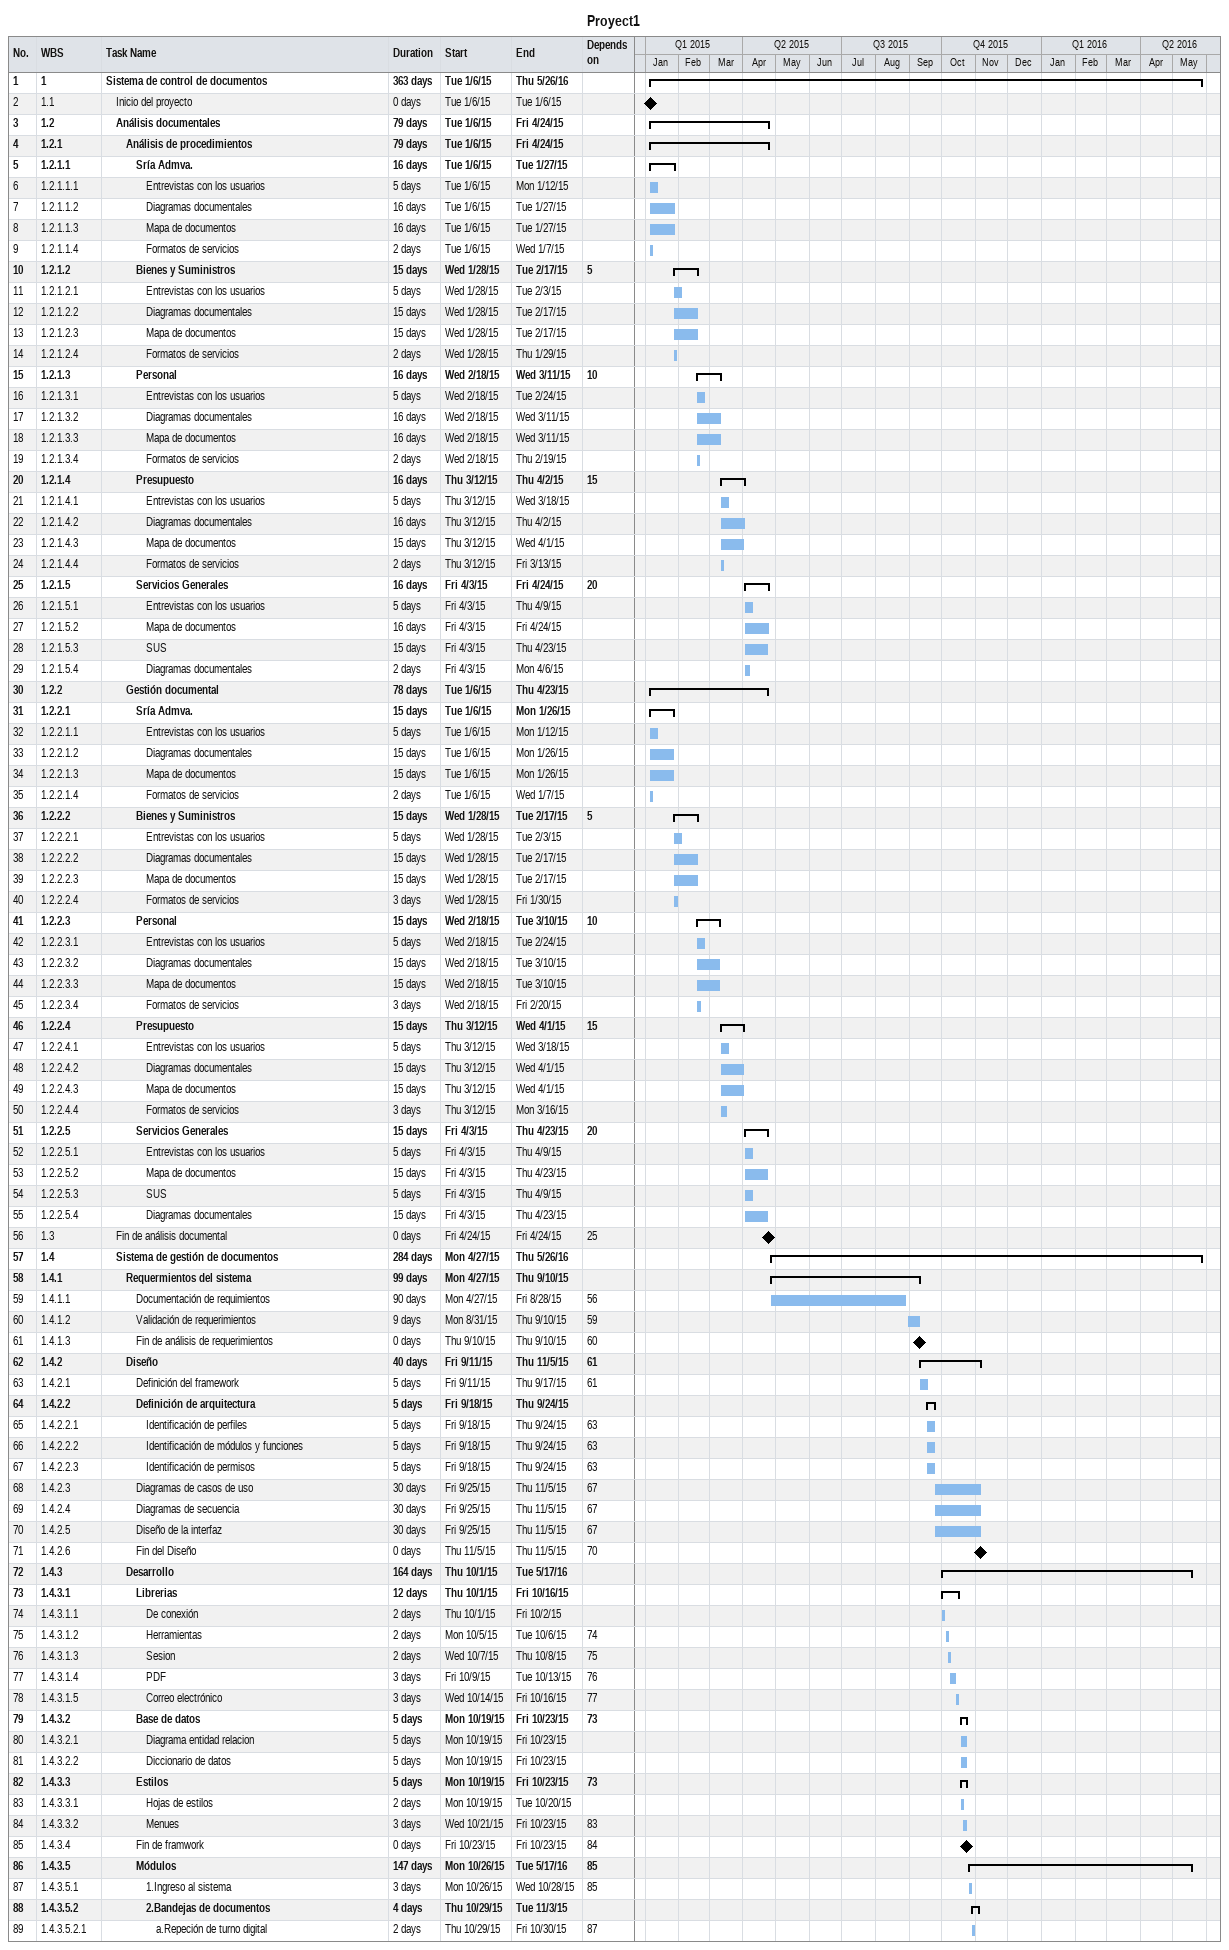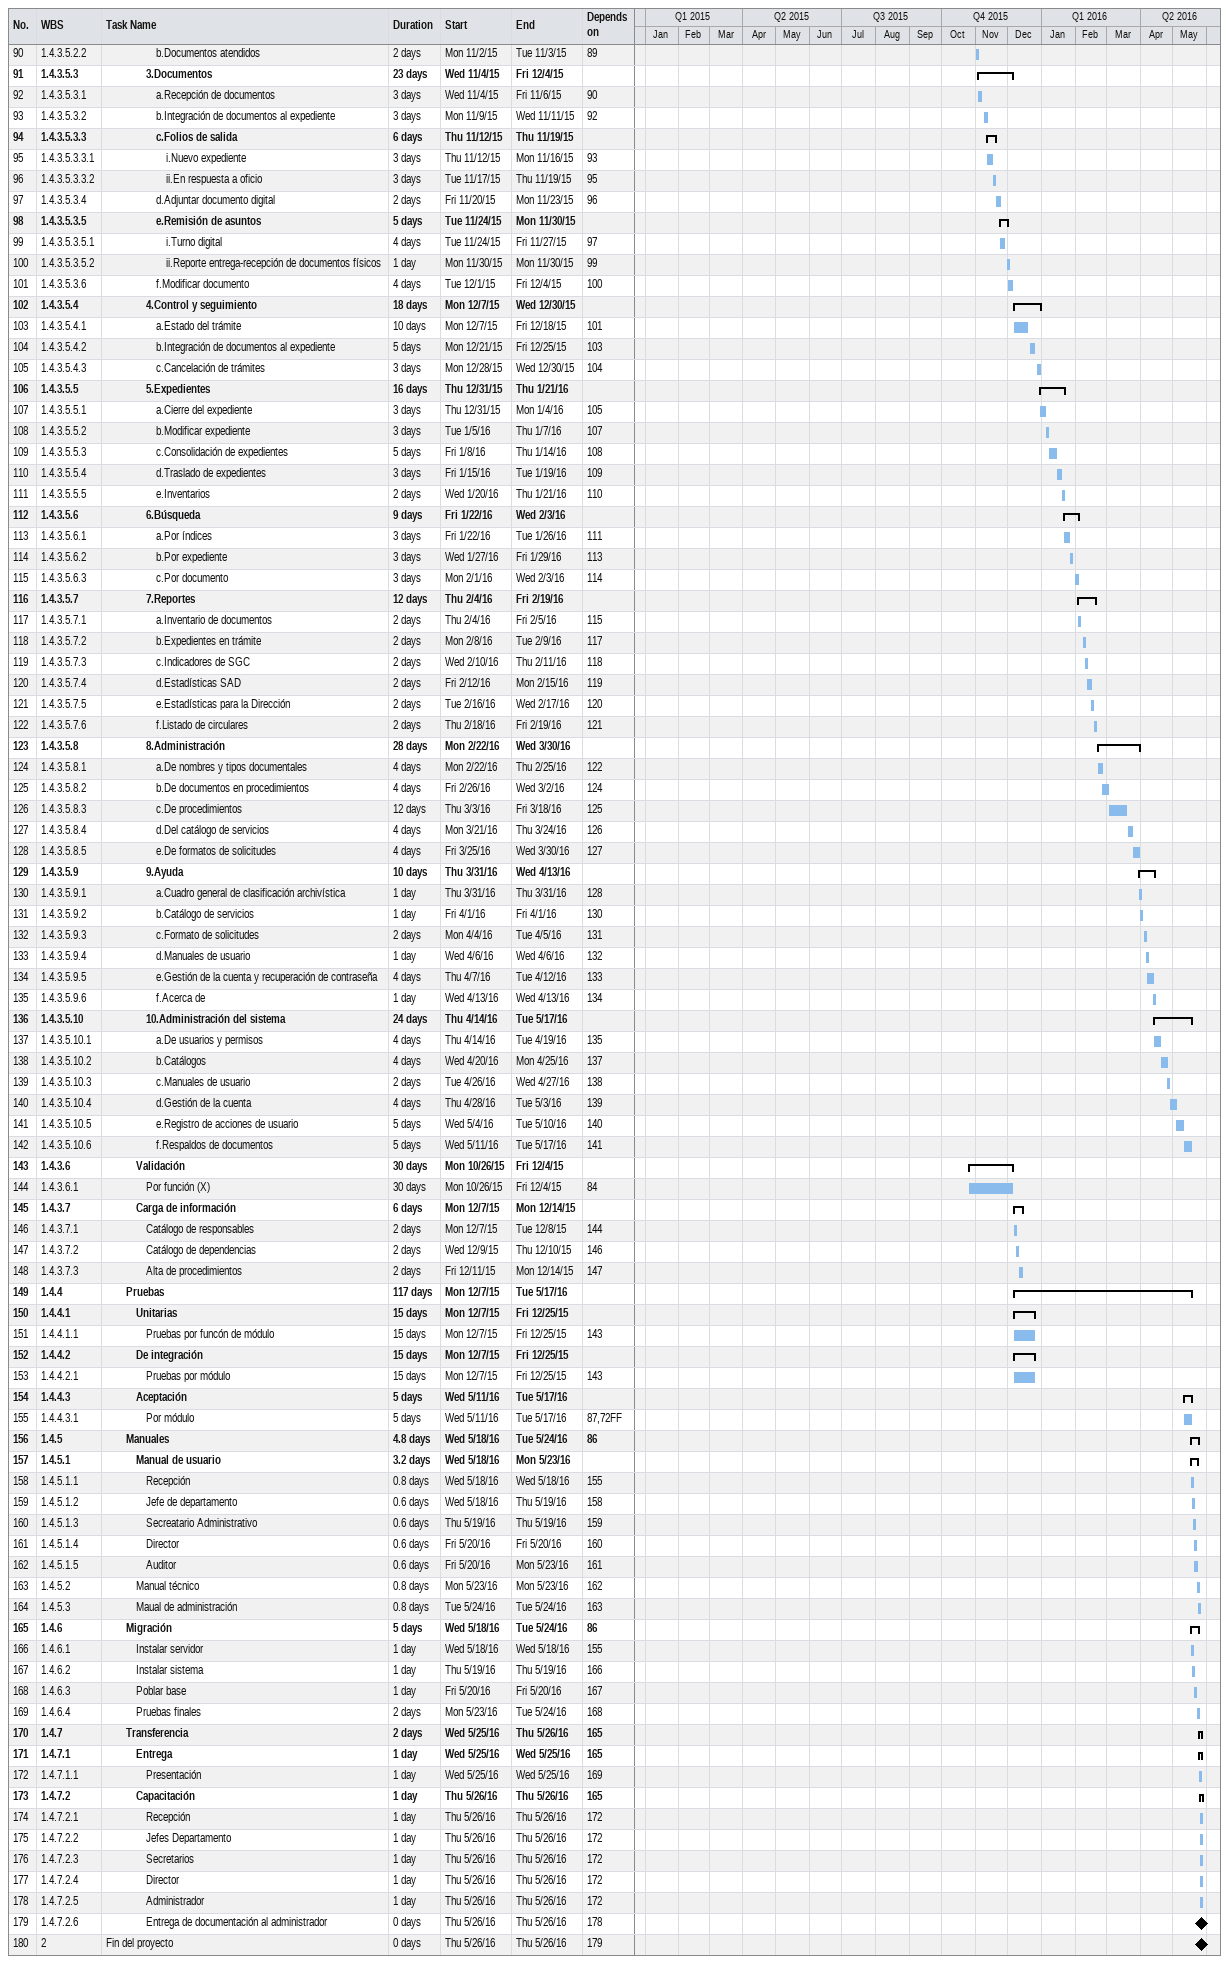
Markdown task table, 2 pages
Proyect1

| ID | WBS | Task | Duration | Start | Finish | Predecessors |
|---|---|---|---|---|---|---|
| 1 | 1 | **Sistema de control de documentos** | 363d | 2015-01-06 | 2016-05-26 |  |
| 2 | 1.1 | Inicio del proyecto | 0d | 2015-01-06 | 2015-01-06 |  |
| 3 | 1.2 | **Análisis documentales** | 79d | 2015-01-06 | 2015-04-24 |  |
| 4 | 1.2.1 | **Análisis de procedimientos** | 79d | 2015-01-06 | 2015-04-24 |  |
| 5 | 1.2.1.1 | **Sría Admva.** | 16d | 2015-01-06 | 2015-01-27 |  |
| 6 | 1.2.1.1.1 | Entrevistas con los usuarios | 5d | 2015-01-06 | 2015-01-12 |  |
| 7 | 1.2.1.1.2 | Diagramas documentales | 16d | 2015-01-06 | 2015-01-27 |  |
| 8 | 1.2.1.1.3 | Mapa de documentos | 16d | 2015-01-06 | 2015-01-27 |  |
| 9 | 1.2.1.1.4 | Formatos de servicios | 2d | 2015-01-06 | 2015-01-07 |  |
| 10 | 1.2.1.2 | **Bienes y Suministros** | 15d | 2015-01-28 | 2015-02-17 | 5 |
| 11 | 1.2.1.2.1 | Entrevistas con los usuarios | 5d | 2015-01-28 | 2015-02-03 |  |
| 12 | 1.2.1.2.2 | Diagramas documentales | 15d | 2015-01-28 | 2015-02-17 |  |
| 13 | 1.2.1.2.3 | Mapa de documentos | 15d | 2015-01-28 | 2015-02-17 |  |
| 14 | 1.2.1.2.4 | Formatos de servicios | 2d | 2015-01-28 | 2015-01-29 |  |
| 15 | 1.2.1.3 | **Personal** | 16d | 2015-02-18 | 2015-03-11 | 10 |
| 16 | 1.2.1.3.1 | Entrevistas con los usuarios | 5d | 2015-02-18 | 2015-02-24 |  |
| 17 | 1.2.1.3.2 | Diagramas documentales | 16d | 2015-02-18 | 2015-03-11 |  |
| 18 | 1.2.1.3.3 | Mapa de documentos | 16d | 2015-02-18 | 2015-03-11 |  |
| 19 | 1.2.1.3.4 | Formatos de servicios | 2d | 2015-02-18 | 2015-02-19 |  |
| 20 | 1.2.1.4 | **Presupuesto** | 16d | 2015-03-12 | 2015-04-02 | 15 |
| 21 | 1.2.1.4.1 | Entrevistas con los usuarios | 5d | 2015-03-12 | 2015-03-18 |  |
| 22 | 1.2.1.4.2 | Diagramas documentales | 16d | 2015-03-12 | 2015-04-02 |  |
| 23 | 1.2.1.4.3 | Mapa de documentos | 15d | 2015-03-12 | 2015-04-01 |  |
| 24 | 1.2.1.4.4 | Formatos de servicios | 2d | 2015-03-12 | 2015-03-13 |  |
| 25 | 1.2.1.5 | **Servicios Generales** | 16d | 2015-04-03 | 2015-04-24 | 20 |
| 26 | 1.2.1.5.1 | Entrevistas con los usuarios | 5d | 2015-04-03 | 2015-04-09 |  |
| 27 | 1.2.1.5.2 | Mapa de documentos | 16d | 2015-04-03 | 2015-04-24 |  |
| 28 | 1.2.1.5.3 | SUS | 15d | 2015-04-03 | 2015-04-23 |  |
| 29 | 1.2.1.5.4 | Diagramas documentales | 2d | 2015-04-03 | 2015-04-06 |  |
| 30 | 1.2.2 | **Gestión documental** | 78d | 2015-01-06 | 2015-04-23 |  |
| 31 | 1.2.2.1 | **Sría Admva.** | 15d | 2015-01-06 | 2015-01-26 |  |
| 32 | 1.2.2.1.1 | Entrevistas con los usuarios | 5d | 2015-01-06 | 2015-01-12 |  |
| 33 | 1.2.2.1.2 | Diagramas documentales | 15d | 2015-01-06 | 2015-01-26 |  |
| 34 | 1.2.2.1.3 | Mapa de documentos | 15d | 2015-01-06 | 2015-01-26 |  |
| 35 | 1.2.2.1.4 | Formatos de servicios | 2d | 2015-01-06 | 2015-01-07 |  |
| 36 | 1.2.2.2 | **Bienes y Suministros** | 15d | 2015-01-28 | 2015-02-17 | 5 |
| 37 | 1.2.2.2.1 | Entrevistas con los usuarios | 5d | 2015-01-28 | 2015-02-03 |  |
| 38 | 1.2.2.2.2 | Diagramas documentales | 15d | 2015-01-28 | 2015-02-17 |  |
| 39 | 1.2.2.2.3 | Mapa de documentos | 15d | 2015-01-28 | 2015-02-17 |  |
| 40 | 1.2.2.2.4 | Formatos de servicios | 3d | 2015-01-28 | 2015-01-30 |  |
| 41 | 1.2.2.3 | **Personal** | 15d | 2015-02-18 | 2015-03-10 | 10 |
| 42 | 1.2.2.3.1 | Entrevistas con los usuarios | 5d | 2015-02-18 | 2015-02-24 |  |
| 43 | 1.2.2.3.2 | Diagramas documentales | 15d | 2015-02-18 | 2015-03-10 |  |
| 44 | 1.2.2.3.3 | Mapa de documentos | 15d | 2015-02-18 | 2015-03-10 |  |
| 45 | 1.2.2.3.4 | Formatos de servicios | 3d | 2015-02-18 | 2015-02-20 |  |
| 46 | 1.2.2.4 | **Presupuesto** | 15d | 2015-03-12 | 2015-04-01 | 15 |
| 47 | 1.2.2.4.1 | Entrevistas con los usuarios | 5d | 2015-03-12 | 2015-03-18 |  |
| 48 | 1.2.2.4.2 | Diagramas documentales | 15d | 2015-03-12 | 2015-04-01 |  |
| 49 | 1.2.2.4.3 | Mapa de documentos | 15d | 2015-03-12 | 2015-04-01 |  |
| 50 | 1.2.2.4.4 | Formatos de servicios | 3d | 2015-03-12 | 2015-03-16 |  |
| 51 | 1.2.2.5 | **Servicios Generales** | 15d | 2015-04-03 | 2015-04-23 | 20 |
| 52 | 1.2.2.5.1 | Entrevistas con los usuarios | 5d | 2015-04-03 | 2015-04-09 |  |
| 53 | 1.2.2.5.2 | Mapa de documentos | 15d | 2015-04-03 | 2015-04-23 |  |
| 54 | 1.2.2.5.3 | SUS | 5d | 2015-04-03 | 2015-04-09 |  |
| 55 | 1.2.2.5.4 | Diagramas documentales | 15d | 2015-04-03 | 2015-04-23 |  |
| 56 | 1.3 | Fin de análisis documental | 0d | 2015-04-24 | 2015-04-24 | 25 |
| 57 | 1.4 | **Sistema de gestión de documentos** | 284d | 2015-04-27 | 2016-05-26 |  |
| 58 | 1.4.1 | **Requermientos del sistema** | 99d | 2015-04-27 | 2015-09-10 |  |
| 59 | 1.4.1.1 | Documentación de requimientos | 90d | 2015-04-27 | 2015-08-28 | 56 |
| 60 | 1.4.1.2 | Validación de requerimientos | 9d | 2015-08-31 | 2015-09-10 | 59 |
| 61 | 1.4.1.3 | Fin de análisis de requerimientos | 0d | 2015-09-10 | 2015-09-10 | 60 |
| 62 | 1.4.2 | **Diseño** | 40d | 2015-09-11 | 2015-11-05 | 61 |
| 63 | 1.4.2.1 | Definición del framework | 5d | 2015-09-11 | 2015-09-17 | 61 |
| 64 | 1.4.2.2 | **Definición de arquitectura** | 5d | 2015-09-18 | 2015-09-24 |  |
| 65 | 1.4.2.2.1 | Identificación de perfiles | 5d | 2015-09-18 | 2015-09-24 | 63 |
| 66 | 1.4.2.2.2 | Identificación de módulos y funciones | 5d | 2015-09-18 | 2015-09-24 | 63 |
| 67 | 1.4.2.2.3 | Identificación de permisos | 5d | 2015-09-18 | 2015-09-24 | 63 |
| 68 | 1.4.2.3 | Diagramas de casos de uso | 30d | 2015-09-25 | 2015-11-05 | 67 |
| 69 | 1.4.2.4 | Diagramas de secuencia | 30d | 2015-09-25 | 2015-11-05 | 67 |
| 70 | 1.4.2.5 | Diseño de la interfaz | 30d | 2015-09-25 | 2015-11-05 | 67 |
| 71 | 1.4.2.6 | Fin del Diseño | 0d | 2015-11-05 | 2015-11-05 | 70 |
| 72 | 1.4.3 | **Desarrollo** | 164d | 2015-10-01 | 2016-05-17 |  |
| 73 | 1.4.3.1 | **Librerias** | 12d | 2015-10-01 | 2015-10-16 |  |
| 74 | 1.4.3.1.1 | De conexión | 2d | 2015-10-01 | 2015-10-02 |  |
| 75 | 1.4.3.1.2 | Herramientas | 2d | 2015-10-05 | 2015-10-06 | 74 |
| 76 | 1.4.3.1.3 | Sesion | 2d | 2015-10-07 | 2015-10-08 | 75 |
| 77 | 1.4.3.1.4 | PDF | 3d | 2015-10-09 | 2015-10-13 | 76 |
| 78 | 1.4.3.1.5 | Correo electrónico | 3d | 2015-10-14 | 2015-10-16 | 77 |
| 79 | 1.4.3.2 | **Base de datos** | 5d | 2015-10-19 | 2015-10-23 | 73 |
| 80 | 1.4.3.2.1 | Diagrama entidad relacion | 5d | 2015-10-19 | 2015-10-23 |  |
| 81 | 1.4.3.2.2 | Diccionario de datos | 5d | 2015-10-19 | 2015-10-23 |  |
| 82 | 1.4.3.3 | **Estilos** | 5d | 2015-10-19 | 2015-10-23 | 73 |
| 83 | 1.4.3.3.1 | Hojas de estilos | 2d | 2015-10-19 | 2015-10-20 |  |
| 84 | 1.4.3.3.2 | Menues | 3d | 2015-10-21 | 2015-10-23 | 83 |
| 85 | 1.4.3.4 | Fin de framwork | 0d | 2015-10-23 | 2015-10-23 | 84 |
| 86 | 1.4.3.5 | **Módulos** | 147d | 2015-10-26 | 2016-05-17 | 85 |
| 87 | 1.4.3.5.1 | 1.Ingreso al sistema | 3d | 2015-10-26 | 2015-10-28 | 85 |
| 88 | 1.4.3.5.2 | **2.Bandejas de documentos** | 4d | 2015-10-29 | 2015-11-03 |  |
| 89 | 1.4.3.5.2.1 | a.Repeción de turno digital | 2d | 2015-10-29 | 2015-10-30 | 87 |
| 90 | 1.4.3.5.2.2 | b.Documentos atendidos | 2d | 2015-11-02 | 2015-11-03 | 89 |
| 91 | 1.4.3.5.3 | **3.Documentos** | 23d | 2015-11-04 | 2015-12-04 |  |
| 92 | 1.4.3.5.3.1 | a.Recepción de documentos | 3d | 2015-11-04 | 2015-11-06 | 90 |
| 93 | 1.4.3.5.3.2 | b.Integración de documentos al expediente | 3d | 2015-11-09 | 2015-11-11 | 92 |
| 94 | 1.4.3.5.3.3 | **c.Folios de salida** | 6d | 2015-11-12 | 2015-11-19 |  |
| 95 | 1.4.3.5.3.3.1 | i.Nuevo expediente | 3d | 2015-11-12 | 2015-11-16 | 93 |
| 96 | 1.4.3.5.3.3.2 | ii.En respuesta a oficio | 3d | 2015-11-17 | 2015-11-19 | 95 |
| 97 | 1.4.3.5.3.4 | d.Adjuntar documento digital | 2d | 2015-11-20 | 2015-11-23 | 96 |
| 98 | 1.4.3.5.3.5 | **e.Remisión de asuntos** | 5d | 2015-11-24 | 2015-11-30 |  |
| 99 | 1.4.3.5.3.5.1 | i.Turno digital | 4d | 2015-11-24 | 2015-11-27 | 97 |
| 100 | 1.4.3.5.3.5.2 | ii.Reporte entrega-recepción de documentos físicos | 1d | 2015-11-30 | 2015-11-30 | 99 |
| 101 | 1.4.3.5.3.6 | f.Modificar documento | 4d | 2015-12-01 | 2015-12-04 | 100 |
| 102 | 1.4.3.5.4 | **4.Control y seguimiento** | 18d | 2015-12-07 | 2015-12-30 |  |
| 103 | 1.4.3.5.4.1 | a.Estado del trámite | 10d | 2015-12-07 | 2015-12-18 | 101 |
| 104 | 1.4.3.5.4.2 | b.Integración de documentos al expediente | 5d | 2015-12-21 | 2015-12-25 | 103 |
| 105 | 1.4.3.5.4.3 | c.Cancelación de trámites | 3d | 2015-12-28 | 2015-12-30 | 104 |
| 106 | 1.4.3.5.5 | **5.Expedientes** | 16d | 2015-12-31 | 2016-01-21 |  |
| 107 | 1.4.3.5.5.1 | a.Cierre del expediente | 3d | 2015-12-31 | 2016-01-04 | 105 |
| 108 | 1.4.3.5.5.2 | b.Modificar expediente | 3d | 2016-01-05 | 2016-01-07 | 107 |
| 109 | 1.4.3.5.5.3 | c.Consolidación de expedientes | 5d | 2016-01-08 | 2016-01-14 | 108 |
| 110 | 1.4.3.5.5.4 | d.Traslado de expedientes | 3d | 2016-01-15 | 2016-01-19 | 109 |
| 111 | 1.4.3.5.5.5 | e.Inventarios | 2d | 2016-01-20 | 2016-01-21 | 110 |
| 112 | 1.4.3.5.6 | **6.Búsqueda** | 9d | 2016-01-22 | 2016-02-03 |  |
| 113 | 1.4.3.5.6.1 | a.Por índices | 3d | 2016-01-22 | 2016-01-26 | 111 |
| 114 | 1.4.3.5.6.2 | b.Por expediente | 3d | 2016-01-27 | 2016-01-29 | 113 |
| 115 | 1.4.3.5.6.3 | c.Por documento | 3d | 2016-02-01 | 2016-02-03 | 114 |
| 116 | 1.4.3.5.7 | **7.Reportes** | 12d | 2016-02-04 | 2016-02-19 |  |
| 117 | 1.4.3.5.7.1 | a.Inventario de documentos | 2d | 2016-02-04 | 2016-02-05 | 115 |
| 118 | 1.4.3.5.7.2 | b.Expedientes en trámite | 2d | 2016-02-08 | 2016-02-09 | 117 |
| 119 | 1.4.3.5.7.3 | c.Indicadores de SGC | 2d | 2016-02-10 | 2016-02-11 | 118 |
| 120 | 1.4.3.5.7.4 | d.Estadísticas SAD | 2d | 2016-02-12 | 2016-02-15 | 119 |
| 121 | 1.4.3.5.7.5 | e.Estadísticas para la Dirección | 2d | 2016-02-16 | 2016-02-17 | 120 |
| 122 | 1.4.3.5.7.6 | f.Listado de circulares | 2d | 2016-02-18 | 2016-02-19 | 121 |
| 123 | 1.4.3.5.8 | **8.Administración** | 28d | 2016-02-22 | 2016-03-30 |  |
| 124 | 1.4.3.5.8.1 | a.De nombres y tipos documentales | 4d | 2016-02-22 | 2016-02-25 | 122 |
| 125 | 1.4.3.5.8.2 | b.De documentos en procedimientos | 4d | 2016-02-26 | 2016-03-02 | 124 |
| 126 | 1.4.3.5.8.3 | c.De procedimientos | 12d | 2016-03-03 | 2016-03-18 | 125 |
| 127 | 1.4.3.5.8.4 | d.Del catálogo de servicios | 4d | 2016-03-21 | 2016-03-24 | 126 |
| 128 | 1.4.3.5.8.5 | e.De formatos de solicitudes | 4d | 2016-03-25 | 2016-03-30 | 127 |
| 129 | 1.4.3.5.9 | **9.Ayuda** | 10d | 2016-03-31 | 2016-04-13 |  |
| 130 | 1.4.3.5.9.1 | a.Cuadro general de clasificación archivística | 1d | 2016-03-31 | 2016-03-31 | 128 |
| 131 | 1.4.3.5.9.2 | b.Catálogo de servicios | 1d | 2016-04-01 | 2016-04-01 | 130 |
| 132 | 1.4.3.5.9.3 | c.Formato de solicitudes | 2d | 2016-04-04 | 2016-04-05 | 131 |
| 133 | 1.4.3.5.9.4 | d.Manuales de usuario | 1d | 2016-04-06 | 2016-04-06 | 132 |
| 134 | 1.4.3.5.9.5 | e.Gestión de la cuenta y recuperación de contraseña | 4d | 2016-04-07 | 2016-04-12 | 133 |
| 135 | 1.4.3.5.9.6 | f.Acerca de | 1d | 2016-04-13 | 2016-04-13 | 134 |
| 136 | 1.4.3.5.10 | **10.Administración del sistema** | 24d | 2016-04-14 | 2016-05-17 |  |
| 137 | 1.4.3.5.10.1 | a.De usuarios y permisos | 4d | 2016-04-14 | 2016-04-19 | 135 |
| 138 | 1.4.3.5.10.2 | b.Catálogos | 4d | 2016-04-20 | 2016-04-25 | 137 |
| 139 | 1.4.3.5.10.3 | c.Manuales de usuario | 2d | 2016-04-26 | 2016-04-27 | 138 |
| 140 | 1.4.3.5.10.4 | d.Gestión de la cuenta | 4d | 2016-04-28 | 2016-05-03 | 139 |
| 141 | 1.4.3.5.10.5 | e.Registro de acciones de usuario | 5d | 2016-05-04 | 2016-05-10 | 140 |
| 142 | 1.4.3.5.10.6 | f.Respaldos de documentos | 5d | 2016-05-11 | 2016-05-17 | 141 |
| 143 | 1.4.3.6 | **Validación** | 30d | 2015-10-26 | 2015-12-04 |  |
| 144 | 1.4.3.6.1 | Por función (X) | 30d | 2015-10-26 | 2015-12-04 | 84 |
| 145 | 1.4.3.7 | **Carga de información** | 6d | 2015-12-07 | 2015-12-14 |  |
| 146 | 1.4.3.7.1 | Catálogo de responsables | 2d | 2015-12-07 | 2015-12-08 | 144 |
| 147 | 1.4.3.7.2 | Catálogo de dependencias | 2d | 2015-12-09 | 2015-12-10 | 146 |
| 148 | 1.4.3.7.3 | Alta de procedimientos | 2d | 2015-12-11 | 2015-12-14 | 147 |
| 149 | 1.4.4 | **Pruebas** | 117d | 2015-12-07 | 2016-05-17 |  |
| 150 | 1.4.4.1 | **Unitarias** | 15d | 2015-12-07 | 2015-12-25 |  |
| 151 | 1.4.4.1.1 | Pruebas por funcón de módulo | 15d | 2015-12-07 | 2015-12-25 | 143 |
| 152 | 1.4.4.2 | **De integración** | 15d | 2015-12-07 | 2015-12-25 |  |
| 153 | 1.4.4.2.1 | Pruebas por módulo | 15d | 2015-12-07 | 2015-12-25 | 143 |
| 154 | 1.4.4.3 | **Aceptación** | 5d | 2016-05-11 | 2016-05-17 |  |
| 155 | 1.4.4.3.1 | Por módulo | 5d | 2016-05-11 | 2016-05-17 | 87, 72FF |
| 156 | 1.4.5 | **Manuales** | 4.8d | 2016-05-18 | 2016-05-24 | 86 |
| 157 | 1.4.5.1 | **Manual de usuario** | 3.2d | 2016-05-18 | 2016-05-23 |  |
| 158 | 1.4.5.1.1 | Recepción | 0.8d | 2016-05-18 | 2016-05-18 | 155 |
| 159 | 1.4.5.1.2 | Jefe de departamento | 0.6d | 2016-05-18 | 2016-05-19 | 158 |
| 160 | 1.4.5.1.3 | Secreatario Administrativo | 0.6d | 2016-05-19 | 2016-05-19 | 159 |
| 161 | 1.4.5.1.4 | Director | 0.6d | 2016-05-20 | 2016-05-20 | 160 |
| 162 | 1.4.5.1.5 | Auditor | 0.6d | 2016-05-20 | 2016-05-23 | 161 |
| 163 | 1.4.5.2 | Manual técnico | 0.8d | 2016-05-23 | 2016-05-23 | 162 |
| 164 | 1.4.5.3 | Maual de administración | 0.8d | 2016-05-24 | 2016-05-24 | 163 |
| 165 | 1.4.6 | **Migración** | 5d | 2016-05-18 | 2016-05-24 | 86 |
| 166 | 1.4.6.1 | Instalar servidor | 1d | 2016-05-18 | 2016-05-18 | 155 |
| 167 | 1.4.6.2 | Instalar sistema | 1d | 2016-05-19 | 2016-05-19 | 166 |
| 168 | 1.4.6.3 | Poblar base | 1d | 2016-05-20 | 2016-05-20 | 167 |
| 169 | 1.4.6.4 | Pruebas finales | 2d | 2016-05-23 | 2016-05-24 | 168 |
| 170 | 1.4.7 | **Transferencia** | 2d | 2016-05-25 | 2016-05-26 | 165 |
| 171 | 1.4.7.1 | **Entrega** | 1d | 2016-05-25 | 2016-05-25 | 165 |
| 172 | 1.4.7.1.1 | Presentación | 1d | 2016-05-25 | 2016-05-25 | 169 |
| 173 | 1.4.7.2 | **Capacitación** | 1d | 2016-05-26 | 2016-05-26 | 165 |
| 174 | 1.4.7.2.1 | Recepción | 1d | 2016-05-26 | 2016-05-26 | 172 |
| 175 | 1.4.7.2.2 | Jefes Departamento | 1d | 2016-05-26 | 2016-05-26 | 172 |
| 176 | 1.4.7.2.3 | Secretarios | 1d | 2016-05-26 | 2016-05-26 | 172 |
| 177 | 1.4.7.2.4 | Director | 1d | 2016-05-26 | 2016-05-26 | 172 |
| 178 | 1.4.7.2.5 | Administrador | 1d | 2016-05-26 | 2016-05-26 | 172 |
| 179 | 1.4.7.2.6 | Entrega de documentación al administrador | 0d | 2016-05-26 | 2016-05-26 | 178 |
| 180 | 2 | Fin del proyecto | 0d | 2016-05-26 | 2016-05-26 | 179 |
